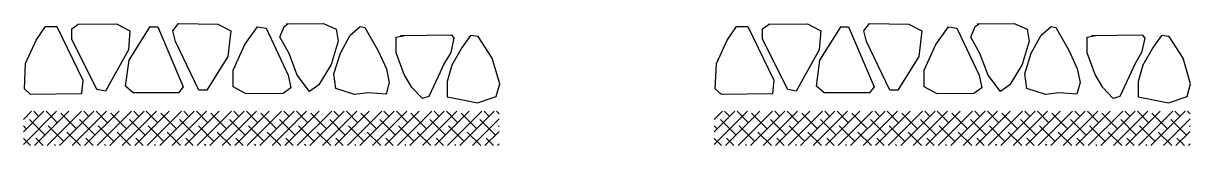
# Model space of a CAD drawing. Header units: inches. Extents: x -7543 to -822, y 102837 to 190349.
# Drawn here: x -827.9064 to -827.8404, y 102836.7189 to 102836.7259 of the extents above; entities that cross this region are included whole.
import ezdxf

# ---------------------------------------------------------------- set-up
doc = ezdxf.new("R2010")
doc.units = ezdxf.units.IN
doc.header["$MEASUREMENT"] = 0
doc.layers.add('TARAMA', color=8, linetype='Continuous', lineweight=25)

msp = doc.modelspace()

# ---------------------------------------------------------------- linework, layer by layer
at = {"layer": 'TARAMA'}
for p, q in [((-827.905688, 102836.724895), (-827.90515, 102836.72568)), ((-827.90515, 102836.72568), (-827.904517, 102836.72568)), ((-827.904517, 102836.72568), (-827.903043, 102836.722637)), ((-827.903673, 102836.725541), (-827.903313, 102836.725801)), ((-827.903353, 102836.725811), (-827.901132, 102836.725821)), ((-827.901132, 102836.725821), (-827.900392, 102836.725421)), ((-827.900432, 102836.723761), (-827.899231, 102836.725681)), ((-827.899231, 102836.725661), (-827.898811, 102836.725661)), ((-827.898811, 102836.725661), (-827.897371, 102836.722261)), ((-827.897951, 102836.725421), (-827.897631, 102836.725841)), ((-827.897631, 102836.725841), (-827.89541, 102836.725801)), ((-827.89541, 102836.725801), (-827.894669, 102836.725421)), ((-827.893889, 102836.724661), (-827.893169, 102836.725661)), ((-827.893169, 102836.725661), (-827.892689, 102836.725581)), ((-827.891908, 102836.725063), (-827.891668, 102836.725681)), ((-827.891668, 102836.725681), (-827.891449, 102836.725822)), ((-827.891548, 102836.725821), (-827.889447, 102836.725851)), ((-827.889447, 102836.725851), (-827.888727, 102836.725521)), ((-827.887927, 102836.725181), (-827.887367, 102836.725681)), ((-827.887367, 102836.725681), (-827.887107, 102836.725621)), ((-827.887107, 102836.725621), (-827.886346, 102836.724301)), ((-827.866632, 102836.724895), (-827.866095, 102836.72568)), ((-827.866095, 102836.72568), (-827.865461, 102836.72568)), ((-827.865461, 102836.72568), (-827.863987, 102836.722637)), ((-827.864618, 102836.725541), (-827.864257, 102836.725801)), ((-827.864297, 102836.725811), (-827.862077, 102836.725821)), ((-827.862077, 102836.725821), (-827.861336, 102836.725421)), ((-827.861376, 102836.723761), (-827.860176, 102836.725681)), ((-827.860176, 102836.725661), (-827.859756, 102836.725661)), ((-827.859756, 102836.725661), (-827.858315, 102836.722261)), ((-827.858895, 102836.725421), (-827.858575, 102836.725841)), ((-827.858575, 102836.725841), (-827.856354, 102836.725801)), ((-827.856354, 102836.725801), (-827.855614, 102836.725421)), ((-827.854834, 102836.724661), (-827.854113, 102836.725661)), ((-827.854113, 102836.725661), (-827.853633, 102836.725581)), ((-827.852853, 102836.725063), (-827.852613, 102836.725681)), ((-827.852613, 102836.725681), (-827.852393, 102836.725822)), ((-827.852493, 102836.725821), (-827.850392, 102836.725851)), ((-827.850392, 102836.725851), (-827.849672, 102836.725521)), ((-827.848871, 102836.725181), (-827.848311, 102836.725681)), ((-827.848311, 102836.725681), (-827.848051, 102836.725621)), ((-827.848051, 102836.725621), (-827.847291, 102836.724301)), ((-827.903673, 102836.724961), (-827.903673, 102836.725541)), ((-827.902252, 102836.722121), (-827.903673, 102836.724961)), ((-827.900392, 102836.725421), (-827.900472, 102836.724361)), ((-827.897811, 102836.724821), (-827.897951, 102836.725421)), ((-827.894669, 102836.725421), (-827.89485, 102836.723981)), ((-827.892689, 102836.725581), (-827.891428, 102836.722921)), ((-827.891388, 102836.724141), (-827.891908, 102836.725063)), ((-827.888727, 102836.725521), (-827.888607, 102836.724841)), ((-827.888487, 102836.724161), (-827.887927, 102836.725181)), ((-827.885332, 102836.725061), (-827.884849, 102836.725164)), ((-827.885332, 102836.724181), (-827.885332, 102836.725061)), ((-827.885092, 102836.725161), (-827.882211, 102836.725201)), ((-827.882071, 102836.725021), (-827.882251, 102836.724201)), ((-827.882211, 102836.725201), (-827.882071, 102836.725021)), ((-827.881126, 102836.725158), (-827.8816, 102836.724501)), ((-827.8807, 102836.725101), (-827.881126, 102836.725158)), ((-827.8799, 102836.723881), (-827.8807, 102836.725101)), ((-827.864618, 102836.724961), (-827.864618, 102836.725541)), ((-827.863197, 102836.722121), (-827.864618, 102836.724961)), ((-827.861336, 102836.725421), (-827.861416, 102836.724361)), ((-827.858755, 102836.724821), (-827.858895, 102836.725421)), ((-827.855614, 102836.725421), (-827.855794, 102836.723981)), ((-827.853633, 102836.725581), (-827.852373, 102836.722921)), ((-827.852333, 102836.724141), (-827.852853, 102836.725063)), ((-827.849672, 102836.725521), (-827.849552, 102836.724841)), ((-827.849432, 102836.724161), (-827.848871, 102836.725181)), ((-827.846277, 102836.725061), (-827.845794, 102836.725164)), ((-827.846277, 102836.724181), (-827.846277, 102836.725061)), ((-827.846037, 102836.725161), (-827.843156, 102836.725201)), ((-827.843016, 102836.725021), (-827.843196, 102836.724201)), ((-827.843156, 102836.725201), (-827.843016, 102836.725021)), ((-827.84207, 102836.725158), (-827.842545, 102836.724501)), ((-827.841645, 102836.725101), (-827.84207, 102836.725158)), ((-827.840844, 102836.723881), (-827.841645, 102836.725101)), ((-827.90628, 102836.723573), (-827.905688, 102836.724895)), ((-827.900472, 102836.724361), (-827.901772, 102836.722021)), ((-827.89649, 102836.722081), (-827.897811, 102836.724821)), ((-827.894539, 102836.723201), (-827.893889, 102836.724661)), ((-827.888607, 102836.724841), (-827.889007, 102836.723521)), ((-827.886346, 102836.724301), (-827.885886, 102836.723281)), ((-827.8816, 102836.724501), (-827.882181, 102836.723481)), ((-827.867224, 102836.723573), (-827.866632, 102836.724895)), ((-827.861416, 102836.724361), (-827.862717, 102836.722021)), ((-827.857435, 102836.722081), (-827.858755, 102836.724821)), ((-827.855484, 102836.723201), (-827.854834, 102836.724661)), ((-827.849552, 102836.724841), (-827.849952, 102836.723521)), ((-827.847291, 102836.724301), (-827.846831, 102836.723281)), ((-827.842545, 102836.724501), (-827.843125, 102836.723481)), ((-827.900632, 102836.722301), (-827.900432, 102836.723761)), ((-827.89485, 102836.723981), (-827.89603, 102836.722081)), ((-827.890928, 102836.722921), (-827.891388, 102836.724141)), ((-827.888857, 102836.723001), (-827.888487, 102836.724161)), ((-827.884872, 102836.722961), (-827.885332, 102836.724181)), ((-827.882251, 102836.724201), (-827.882611, 102836.723581)), ((-827.879479, 102836.722441), (-827.8799, 102836.723881)), ((-827.861576, 102836.722301), (-827.861376, 102836.723761)), ((-827.855794, 102836.723981), (-827.856975, 102836.722081)), ((-827.851873, 102836.722921), (-827.852333, 102836.724141)), ((-827.849802, 102836.723001), (-827.849432, 102836.724161)), ((-827.845817, 102836.722961), (-827.846277, 102836.724181)), ((-827.843196, 102836.724201), (-827.843556, 102836.723581)), ((-827.840424, 102836.722441), (-827.840844, 102836.723881)), ((-827.906349, 102836.722141), (-827.90628, 102836.723573)), ((-827.894539, 102836.722261), (-827.894539, 102836.723201)), ((-827.889007, 102836.723521), (-827.889708, 102836.722381)), ((-827.888737, 102836.722161), (-827.888857, 102836.723001)), ((-827.885886, 102836.723281), (-827.885726, 102836.722501)), ((-827.882611, 102836.723581), (-827.882951, 102836.722851)), ((-827.882181, 102836.723481), (-827.882441, 102836.722562)), ((-827.867293, 102836.722141), (-827.867224, 102836.723573)), ((-827.855484, 102836.722261), (-827.855484, 102836.723201)), ((-827.849952, 102836.723521), (-827.850652, 102836.722381)), ((-827.849682, 102836.722161), (-827.849802, 102836.723001)), ((-827.846831, 102836.723281), (-827.846671, 102836.722501)), ((-827.843556, 102836.723581), (-827.843896, 102836.722851)), ((-827.843125, 102836.723481), (-827.843385, 102836.722562)), ((-827.903043, 102836.722637), (-827.903111, 102836.721866)), ((-827.891428, 102836.722921), (-827.891288, 102836.722211)), ((-827.890228, 102836.722001), (-827.890928, 102836.722921)), ((-827.889708, 102836.722381), (-827.890228, 102836.722001)), ((-827.885726, 102836.722501), (-827.885906, 102836.721841)), ((-827.884452, 102836.722221), (-827.884872, 102836.722961)), ((-827.882951, 102836.722851), (-827.883492, 102836.721721)), ((-827.882441, 102836.722562), (-827.882441, 102836.721696)), ((-827.87968, 102836.721721), (-827.879479, 102836.722441)), ((-827.863987, 102836.722637), (-827.864056, 102836.721866)), ((-827.852373, 102836.722921), (-827.852233, 102836.722211)), ((-827.851172, 102836.722001), (-827.851873, 102836.722921)), ((-827.850652, 102836.722381), (-827.851172, 102836.722001)), ((-827.846671, 102836.722501), (-827.846851, 102836.721841)), ((-827.845397, 102836.722221), (-827.845817, 102836.722961)), ((-827.843896, 102836.722851), (-827.844436, 102836.721721)), ((-827.843385, 102836.722562), (-827.843385, 102836.721696)), ((-827.840624, 102836.721721), (-827.840424, 102836.722441)), ((-827.906004, 102836.721838), (-827.906349, 102836.722141)), ((-827.903111, 102836.721866), (-827.906004, 102836.721838)), ((-827.901772, 102836.722021), (-827.902252, 102836.722121)), ((-827.900192, 102836.721921), (-827.900632, 102836.722301)), ((-827.897631, 102836.721921), (-827.900192, 102836.721921)), ((-827.897371, 102836.722261), (-827.897631, 102836.721921)), ((-827.89603, 102836.722081), (-827.89649, 102836.722081)), ((-827.893809, 102836.721861), (-827.894539, 102836.722261)), ((-827.891728, 102836.721881), (-827.893809, 102836.721861)), ((-827.891288, 102836.722211), (-827.891728, 102836.721881)), ((-827.887694, 102836.721821), (-827.888737, 102836.722161)), ((-827.886906, 102836.721921), (-827.887694, 102836.721821)), ((-827.885906, 102836.721841), (-827.886906, 102836.721921)), ((-827.883852, 102836.721601), (-827.884452, 102836.722221)), ((-827.883492, 102836.721721), (-827.883852, 102836.721601)), ((-827.882441, 102836.721696), (-827.881572, 102836.721521)), ((-827.88074, 102836.721354), (-827.87968, 102836.721721)), ((-827.866949, 102836.721838), (-827.867293, 102836.722141)), ((-827.864056, 102836.721866), (-827.866949, 102836.721838)), ((-827.862717, 102836.722021), (-827.863197, 102836.722121)), ((-827.861136, 102836.721921), (-827.861576, 102836.722301)), ((-827.858575, 102836.721921), (-827.861136, 102836.721921)), ((-827.858315, 102836.722261), (-827.858575, 102836.721921)), ((-827.856975, 102836.722081), (-827.857435, 102836.722081)), ((-827.854754, 102836.721861), (-827.855484, 102836.722261)), ((-827.852673, 102836.721881), (-827.854754, 102836.721861)), ((-827.852233, 102836.722211), (-827.852673, 102836.721881)), ((-827.848638, 102836.721821), (-827.849682, 102836.722161)), ((-827.847851, 102836.721921), (-827.848638, 102836.721821)), ((-827.846851, 102836.721841), (-827.847851, 102836.721921)), ((-827.844796, 102836.721601), (-827.845397, 102836.722221)), ((-827.844436, 102836.721721), (-827.844796, 102836.721601)), ((-827.843385, 102836.721696), (-827.842517, 102836.721521)), ((-827.841685, 102836.721354), (-827.840624, 102836.721721)), ((-827.881572, 102836.721521), (-827.88074, 102836.721354)), ((-827.842517, 102836.721521), (-827.841685, 102836.721354)), ((-827.906406, 102836.720424), (-827.905948, 102836.720882)), ((-827.906406, 102836.719717), (-827.905241, 102836.720882)), ((-827.906406, 102836.719009), (-827.904534, 102836.720882)), ((-827.905177, 102836.719531), (-827.906061, 102836.720415)), ((-827.905531, 102836.720592), (-827.905821, 102836.720882)), ((-827.905769, 102836.718939), (-827.903827, 102836.720882)), ((-827.90447, 102836.720238), (-827.905114, 102836.720882)), ((-827.905062, 102836.718939), (-827.90312, 102836.720882)), ((-827.904355, 102836.718939), (-827.902413, 102836.720882)), ((-827.90341, 102836.719885), (-827.904294, 102836.720769)), ((-827.903648, 102836.718939), (-827.901706, 102836.720882)), ((-827.902349, 102836.719531), (-827.903233, 102836.720415)), ((-827.902703, 102836.720592), (-827.902992, 102836.720882)), ((-827.902941, 102836.718939), (-827.900999, 102836.720882)), ((-827.901642, 102836.720238), (-827.902285, 102836.720882)), ((-827.902234, 102836.718939), (-827.900291, 102836.720882)), ((-827.901527, 102836.718939), (-827.899584, 102836.720882)), ((-827.900581, 102836.719885), (-827.901465, 102836.720769)), ((-827.90082, 102836.718939), (-827.898877, 102836.720882)), ((-827.899521, 102836.719531), (-827.900404, 102836.720415)), ((-827.899874, 102836.720592), (-827.900164, 102836.720882)), ((-827.900113, 102836.718939), (-827.89817, 102836.720882)), ((-827.898813, 102836.720238), (-827.899457, 102836.720882)), ((-827.899406, 102836.718939), (-827.897463, 102836.720882)), ((-827.898698, 102836.718939), (-827.896756, 102836.720882)), ((-827.897753, 102836.719885), (-827.898637, 102836.720769)), ((-827.897991, 102836.718939), (-827.896049, 102836.720882)), ((-827.896692, 102836.719531), (-827.897576, 102836.720415)), ((-827.897046, 102836.720592), (-827.897336, 102836.720882)), ((-827.897284, 102836.718939), (-827.895342, 102836.720882)), ((-827.895985, 102836.720238), (-827.896628, 102836.720882)), ((-827.896577, 102836.718939), (-827.894635, 102836.720882)), ((-827.89587, 102836.718939), (-827.893927, 102836.720882)), ((-827.894924, 102836.719885), (-827.895808, 102836.720769)), ((-827.895163, 102836.718939), (-827.89322, 102836.720882)), ((-827.893864, 102836.719531), (-827.894748, 102836.720415)), ((-827.894217, 102836.720592), (-827.894507, 102836.720882)), ((-827.894456, 102836.718939), (-827.892513, 102836.720882)), ((-827.893157, 102836.720238), (-827.8938, 102836.720882)), ((-827.893749, 102836.718939), (-827.891806, 102836.720882)), ((-827.893042, 102836.718939), (-827.891099, 102836.720882)), ((-827.892096, 102836.719885), (-827.89298, 102836.720769)), ((-827.892334, 102836.718939), (-827.890392, 102836.720882)), ((-827.891035, 102836.719531), (-827.891919, 102836.720415)), ((-827.891389, 102836.720592), (-827.891679, 102836.720882)), ((-827.891627, 102836.718939), (-827.889685, 102836.720882)), ((-827.890328, 102836.720238), (-827.890972, 102836.720882)), ((-827.89092, 102836.718939), (-827.888978, 102836.720882)), ((-827.890213, 102836.718939), (-827.888271, 102836.720882)), ((-827.889268, 102836.719885), (-827.890151, 102836.720769)), ((-827.889506, 102836.718939), (-827.887564, 102836.720882)), ((-827.888207, 102836.719531), (-827.889091, 102836.720415)), ((-827.88856, 102836.720592), (-827.88885, 102836.720882)), ((-827.888799, 102836.718939), (-827.886856, 102836.720882)), ((-827.8875, 102836.720238), (-827.888143, 102836.720882)), ((-827.888092, 102836.718939), (-827.886149, 102836.720882)), ((-827.887385, 102836.718939), (-827.885442, 102836.720882)), ((-827.886439, 102836.719885), (-827.887323, 102836.720769)), ((-827.886678, 102836.718939), (-827.884735, 102836.720882)), ((-827.885378, 102836.719531), (-827.886262, 102836.720415)), ((-827.885732, 102836.720592), (-827.886022, 102836.720882)), ((-827.885971, 102836.718939), (-827.884028, 102836.720882)), ((-827.884671, 102836.720238), (-827.885315, 102836.720882)), ((-827.885263, 102836.718939), (-827.883321, 102836.720882)), ((-827.884556, 102836.718939), (-827.882614, 102836.720882)), ((-827.883611, 102836.719885), (-827.884495, 102836.720769)), ((-827.883849, 102836.718939), (-827.881907, 102836.720882)), ((-827.88255, 102836.719531), (-827.883434, 102836.720415)), ((-827.882904, 102836.720592), (-827.883193, 102836.720882)), ((-827.883142, 102836.718939), (-827.8812, 102836.720882)), ((-827.881843, 102836.720238), (-827.882486, 102836.720882)), ((-827.882435, 102836.718939), (-827.880492, 102836.720882)), ((-827.881728, 102836.718939), (-827.879785, 102836.720882)), ((-827.880782, 102836.719885), (-827.881666, 102836.720769)), ((-827.881021, 102836.718939), (-827.87951, 102836.72045)), ((-827.879722, 102836.719531), (-827.880605, 102836.720415)), ((-827.880075, 102836.720592), (-827.880365, 102836.720882)), ((-827.87951, 102836.720734), (-827.879658, 102836.720882)), ((-827.867351, 102836.720424), (-827.866893, 102836.720882)), ((-827.867351, 102836.719717), (-827.866186, 102836.720882)), ((-827.867351, 102836.719009), (-827.865479, 102836.720882)), ((-827.866122, 102836.719531), (-827.867006, 102836.720415)), ((-827.866476, 102836.720592), (-827.866765, 102836.720882)), ((-827.866714, 102836.718939), (-827.864772, 102836.720882)), ((-827.865415, 102836.720238), (-827.866058, 102836.720882)), ((-827.866007, 102836.718939), (-827.864064, 102836.720882)), ((-827.8653, 102836.718939), (-827.863357, 102836.720882)), ((-827.864354, 102836.719885), (-827.865238, 102836.720769)), ((-827.864593, 102836.718939), (-827.86265, 102836.720882)), ((-827.863294, 102836.719531), (-827.864177, 102836.720415)), ((-827.863647, 102836.720592), (-827.863937, 102836.720882)), ((-827.863886, 102836.718939), (-827.861943, 102836.720882)), ((-827.862586, 102836.720238), (-827.86323, 102836.720882)), ((-827.863179, 102836.718939), (-827.861236, 102836.720882)), ((-827.862471, 102836.718939), (-827.860529, 102836.720882)), ((-827.861526, 102836.719885), (-827.86241, 102836.720769)), ((-827.861764, 102836.718939), (-827.859822, 102836.720882)), ((-827.860465, 102836.719531), (-827.861349, 102836.720415)), ((-827.860819, 102836.720592), (-827.861109, 102836.720882)), ((-827.861057, 102836.718939), (-827.859115, 102836.720882)), ((-827.859758, 102836.720238), (-827.860401, 102836.720882)), ((-827.86035, 102836.718939), (-827.858408, 102836.720882)), ((-827.859643, 102836.718939), (-827.8577, 102836.720882)), ((-827.858697, 102836.719885), (-827.859581, 102836.720769)), ((-827.858936, 102836.718939), (-827.856993, 102836.720882)), ((-827.857637, 102836.719531), (-827.858521, 102836.720415)), ((-827.85799, 102836.720592), (-827.85828, 102836.720882)), ((-827.858229, 102836.718939), (-827.856286, 102836.720882)), ((-827.85693, 102836.720238), (-827.857573, 102836.720882)), ((-827.857522, 102836.718939), (-827.855579, 102836.720882)), ((-827.856815, 102836.718939), (-827.854872, 102836.720882)), ((-827.855869, 102836.719885), (-827.856753, 102836.720769)), ((-827.856107, 102836.718939), (-827.854165, 102836.720882)), ((-827.854808, 102836.719531), (-827.855692, 102836.720415)), ((-827.855162, 102836.720592), (-827.855452, 102836.720882)), ((-827.8554, 102836.718939), (-827.853458, 102836.720882)), ((-827.854101, 102836.720238), (-827.854745, 102836.720882)), ((-827.854693, 102836.718939), (-827.852751, 102836.720882)), ((-827.853986, 102836.718939), (-827.852044, 102836.720882)), ((-827.853041, 102836.719885), (-827.853924, 102836.720769)), ((-827.853279, 102836.718939), (-827.851337, 102836.720882)), ((-827.85198, 102836.719531), (-827.852864, 102836.720415)), ((-827.852333, 102836.720592), (-827.852623, 102836.720882)), ((-827.852572, 102836.718939), (-827.850629, 102836.720882)), ((-827.851273, 102836.720238), (-827.851916, 102836.720882)), ((-827.851865, 102836.718939), (-827.849922, 102836.720882)), ((-827.851158, 102836.718939), (-827.849215, 102836.720882)), ((-827.850212, 102836.719885), (-827.851096, 102836.720769)), ((-827.850451, 102836.718939), (-827.848508, 102836.720882)), ((-827.849151, 102836.719531), (-827.850035, 102836.720415)), ((-827.849505, 102836.720592), (-827.849795, 102836.720882)), ((-827.849743, 102836.718939), (-827.847801, 102836.720882)), ((-827.848444, 102836.720238), (-827.849088, 102836.720882)), ((-827.849036, 102836.718939), (-827.847094, 102836.720882)), ((-827.848329, 102836.718939), (-827.846387, 102836.720882)), ((-827.847384, 102836.719885), (-827.848268, 102836.720769)), ((-827.847622, 102836.718939), (-827.84568, 102836.720882)), ((-827.846323, 102836.719531), (-827.847207, 102836.720415)), ((-827.846677, 102836.720592), (-827.846966, 102836.720882)), ((-827.846915, 102836.718939), (-827.844973, 102836.720882)), ((-827.845616, 102836.720238), (-827.846259, 102836.720882)), ((-827.846208, 102836.718939), (-827.844265, 102836.720882)), ((-827.845501, 102836.718939), (-827.843558, 102836.720882)), ((-827.844555, 102836.719885), (-827.845439, 102836.720769)), ((-827.844794, 102836.718939), (-827.842851, 102836.720882)), ((-827.843495, 102836.719531), (-827.844378, 102836.720415)), ((-827.843848, 102836.720592), (-827.844138, 102836.720882)), ((-827.844087, 102836.718939), (-827.842144, 102836.720882)), ((-827.842787, 102836.720238), (-827.843431, 102836.720882)), ((-827.84338, 102836.718939), (-827.841437, 102836.720882)), ((-827.842672, 102836.718939), (-827.84073, 102836.720882)), ((-827.841727, 102836.719885), (-827.842611, 102836.720769)), ((-827.841965, 102836.718939), (-827.840455, 102836.72045)), ((-827.840666, 102836.719531), (-827.84155, 102836.720415)), ((-827.84102, 102836.720592), (-827.84131, 102836.720882)), ((-827.840455, 102836.720734), (-827.840602, 102836.720882)), ((-827.906238, 102836.719885), (-827.906406, 102836.720053)), ((-827.904117, 102836.719178), (-827.905001, 102836.720062)), ((-827.903171, 102836.718939), (-827.90394, 102836.719708)), ((-827.901288, 102836.719178), (-827.902172, 102836.720062)), ((-827.900343, 102836.718939), (-827.901112, 102836.719708)), ((-827.89846, 102836.719178), (-827.899344, 102836.720062)), ((-827.897514, 102836.718939), (-827.898283, 102836.719708)), ((-827.895632, 102836.719178), (-827.896515, 102836.720062)), ((-827.894686, 102836.718939), (-827.895455, 102836.719708)), ((-827.892803, 102836.719178), (-827.893687, 102836.720062)), ((-827.891857, 102836.718939), (-827.892626, 102836.719708)), ((-827.889975, 102836.719178), (-827.890859, 102836.720062)), ((-827.889029, 102836.718939), (-827.889798, 102836.719708)), ((-827.887146, 102836.719178), (-827.88803, 102836.720062)), ((-827.886201, 102836.718939), (-827.886969, 102836.719708)), ((-827.884318, 102836.719178), (-827.885202, 102836.720062)), ((-827.883372, 102836.718939), (-827.884141, 102836.719708)), ((-827.881489, 102836.719178), (-827.882373, 102836.720062)), ((-827.880544, 102836.718939), (-827.881313, 102836.719708)), ((-827.880314, 102836.718939), (-827.87951, 102836.719743)), ((-827.87951, 102836.720027), (-827.879545, 102836.720062)), ((-827.867183, 102836.719885), (-827.867351, 102836.720053)), ((-827.865061, 102836.719178), (-827.865945, 102836.720062)), ((-827.864116, 102836.718939), (-827.864885, 102836.719708)), ((-827.862233, 102836.719178), (-827.863117, 102836.720062)), ((-827.861287, 102836.718939), (-827.862056, 102836.719708)), ((-827.859405, 102836.719178), (-827.860288, 102836.720062)), ((-827.858459, 102836.718939), (-827.859228, 102836.719708)), ((-827.856576, 102836.719178), (-827.85746, 102836.720062)), ((-827.85563, 102836.718939), (-827.856399, 102836.719708)), ((-827.853748, 102836.719178), (-827.854632, 102836.720062)), ((-827.852802, 102836.718939), (-827.853571, 102836.719708)), ((-827.850919, 102836.719178), (-827.851803, 102836.720062)), ((-827.849974, 102836.718939), (-827.850742, 102836.719708)), ((-827.848091, 102836.719178), (-827.848975, 102836.720062)), ((-827.847145, 102836.718939), (-827.847914, 102836.719708)), ((-827.845262, 102836.719178), (-827.846146, 102836.720062)), ((-827.844317, 102836.718939), (-827.845086, 102836.719708)), ((-827.842434, 102836.719178), (-827.843318, 102836.720062)), ((-827.841488, 102836.718939), (-827.842257, 102836.719708)), ((-827.841258, 102836.718939), (-827.840455, 102836.719743)), ((-827.840455, 102836.720027), (-827.840489, 102836.720062)), ((-827.906, 102836.718939), (-827.906406, 102836.719346)), ((-827.905293, 102836.718939), (-827.905708, 102836.719355)), ((-827.902464, 102836.718939), (-827.902879, 102836.719355)), ((-827.899636, 102836.718939), (-827.900051, 102836.719355)), ((-827.896807, 102836.718939), (-827.897223, 102836.719355)), ((-827.893979, 102836.718939), (-827.894394, 102836.719355)), ((-827.89115, 102836.718939), (-827.891566, 102836.719355)), ((-827.888322, 102836.718939), (-827.888737, 102836.719355)), ((-827.885494, 102836.718939), (-827.885909, 102836.719355)), ((-827.882665, 102836.718939), (-827.88308, 102836.719355)), ((-827.879837, 102836.718939), (-827.880252, 102836.719355)), ((-827.879607, 102836.718939), (-827.87951, 102836.719036)), ((-827.866944, 102836.718939), (-827.867351, 102836.719346)), ((-827.866237, 102836.718939), (-827.866652, 102836.719355)), ((-827.863409, 102836.718939), (-827.863824, 102836.719355)), ((-827.86058, 102836.718939), (-827.860995, 102836.719355)), ((-827.857752, 102836.718939), (-827.858167, 102836.719355)), ((-827.854923, 102836.718939), (-827.855339, 102836.719355)), ((-827.852095, 102836.718939), (-827.85251, 102836.719355)), ((-827.849267, 102836.718939), (-827.849682, 102836.719355)), ((-827.846438, 102836.718939), (-827.846853, 102836.719355)), ((-827.84361, 102836.718939), (-827.844025, 102836.719355)), ((-827.840781, 102836.718939), (-827.841197, 102836.719355)), ((-827.840551, 102836.718939), (-827.840455, 102836.719036)), ((-827.904585, 102836.718939), (-827.904647, 102836.719001)), ((-827.901757, 102836.718939), (-827.901819, 102836.719001)), ((-827.898929, 102836.718939), (-827.89899, 102836.719001)), ((-827.8961, 102836.718939), (-827.896162, 102836.719001)), ((-827.893272, 102836.718939), (-827.893333, 102836.719001)), ((-827.890443, 102836.718939), (-827.890505, 102836.719001)), ((-827.887615, 102836.718939), (-827.887677, 102836.719001)), ((-827.884786, 102836.718939), (-827.884848, 102836.719001)), ((-827.881958, 102836.718939), (-827.88202, 102836.719001)), ((-827.86553, 102836.718939), (-827.865592, 102836.719001)), ((-827.862702, 102836.718939), (-827.862763, 102836.719001)), ((-827.859873, 102836.718939), (-827.859935, 102836.719001)), ((-827.857045, 102836.718939), (-827.857106, 102836.719001)), ((-827.854216, 102836.718939), (-827.854278, 102836.719001)), ((-827.851388, 102836.718939), (-827.85145, 102836.719001)), ((-827.848559, 102836.718939), (-827.848621, 102836.719001)), ((-827.845731, 102836.718939), (-827.845793, 102836.719001)), ((-827.842903, 102836.718939), (-827.842964, 102836.719001))]:
    msp.add_line(p, q, dxfattribs=at)

doc.saveas('drawing.dxf')
